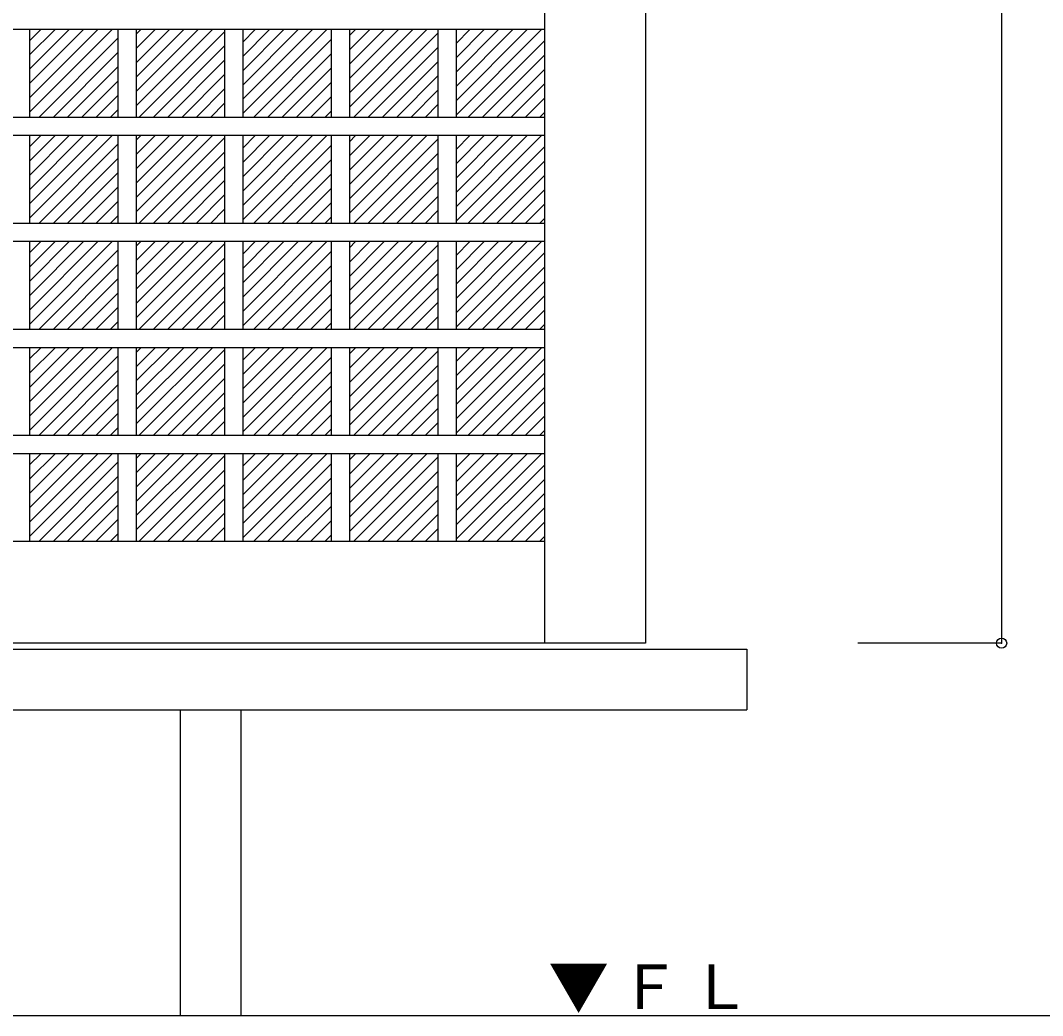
# Model space of a CAD drawing. Units: millimetres at full size, sheet at 1:10; details may follow other scales. Extents: x -1947 to 1953, y -1436 to 1392.
# Drawn here: x -75 to 430, y -818 to -326 of the extents above; entities that cross this region are included whole.
import ezdxf

# ---------------------------------------------------------------- set-up
doc = ezdxf.new("R2010")
doc.units = ezdxf.units.MM
doc.header["$LTSCALE"] = 10
doc.header["$PDMODE"] = 32
doc.header["$PDSIZE"] = 5
doc.layers.add('4-4', color=3, linetype='Continuous')
doc.styles.add('ＭＳ ゴシック', font='')
doc.styles.get('ＭＳ ゴシック').set_extended_font_data('MS Gothic')

msp = doc.modelspace()

# ---------------------------------------------------------------- linework, layer by layer
at = {"layer": '4-4', "color": 7}
for p, q in [((183.67, 86.01), (183.67, -633.99)), ((233.67, 86.01), (233.67, -633.99)), ((183.67, -583.79), (-492.33, -583.79)), ((233.67, -633.99), (-1268.33, -633.99)), ((409.6, -633.99), (338.5, -633.99)), ((-1318.33, -636.99), (283.67, -636.99)), ((283.67, -636.99), (283.67, -666.99)), ((-1318.33, -666.99), (283.67, -666.99)), ((3.67, -666.99), (3.67, -817.99)), ((33.67, -666.99), (33.67, -817.99)), ((-1625.6, -817.99), (1321.11, -817.99))]:
    msp.add_line(p, q, dxfattribs=at)
at = {"layer": '4-4', "color": 4}
msp.add_line((409.6, 86.01), (409.6, -633.99), dxfattribs=at)
at = {"layer": '4-4'}
for p, q in [((183.67, -330.79), (-492.33, -330.79)), ((-70.81, -371.65), (-29.95, -330.79)), ((-70.81, -364.58), (-37.02, -330.79)), ((-70.81, -357.51), (-44.09, -330.79)), ((-70.81, -350.43), (-51.16, -330.79)), ((-70.81, -343.36), (-58.23, -330.79)), ((-70.81, -336.29), (-65.3, -330.79)), ((-70.81, -330.79), (-70.81, -374.19)), ((-27.12, -330.79), (-27.12, -374.19)), ((-18.12, -368.45), (19.55, -330.79)), ((-18.12, -361.38), (12.48, -330.79)), ((-18.12, -354.31), (5.41, -330.79)), ((-18.12, -347.24), (-1.66, -330.79)), ((-18.12, -340.17), (-8.74, -330.79)), ((-18.12, -333.1), (-15.81, -330.79)), ((-18.12, -330.79), (-18.12, -374.19)), ((-16.78, -374.19), (25.57, -331.84)), ((25.57, -330.79), (25.57, -374.19)), ((34.57, -372.33), (76.12, -330.79)), ((34.57, -365.26), (69.05, -330.79)), ((34.57, -358.19), (61.97, -330.79)), ((34.57, -351.12), (54.9, -330.79)), ((34.57, -344.05), (47.83, -330.79)), ((34.57, -336.98), (40.76, -330.79)), ((34.57, -330.79), (34.57, -374.19)), ((78.26, -330.79), (78.26, -374.19)), ((87.26, -369.14), (125.61, -330.79)), ((87.26, -362.07), (118.54, -330.79)), ((87.26, -355), (111.47, -330.79)), ((87.26, -347.93), (104.4, -330.79)), ((87.26, -340.86), (97.33, -330.79)), ((87.26, -333.79), (90.26, -330.79)), ((87.26, -330.79), (87.26, -374.19)), ((89.29, -374.19), (130.95, -332.52)), ((130.95, -330.79), (130.95, -374.19)), ((139.95, -373.02), (182.18, -330.79)), ((139.95, -365.95), (175.11, -330.79)), ((139.95, -358.88), (168.04, -330.79)), ((139.95, -351.81), (160.97, -330.79)), ((139.95, -344.74), (153.9, -330.79)), ((139.95, -337.66), (146.83, -330.79)), ((139.95, -330.79), (139.95, -374.19)), ((-66.28, -374.19), (-27.12, -335.03)), ((39.79, -374.19), (78.26, -335.71)), ((145.85, -374.19), (183.67, -336.37)), ((-59.21, -374.19), (-27.12, -342.1)), ((-9.71, -374.19), (25.57, -338.91)), ((46.86, -374.19), (78.26, -342.79)), ((96.36, -374.19), (130.95, -339.59)), ((152.93, -374.19), (183.67, -343.44)), ((-2.64, -374.19), (25.57, -345.98)), ((103.43, -374.19), (130.95, -346.66)), ((-52.14, -374.19), (-27.12, -349.17)), ((4.43, -374.19), (25.57, -353.05)), ((53.93, -374.19), (78.26, -349.86)), ((160, -374.19), (183.67, -350.51)), ((-45.06, -374.19), (-27.12, -356.24)), ((61, -374.19), (78.26, -356.93)), ((110.5, -374.19), (130.95, -353.74)), ((167.07, -374.19), (183.67, -357.58)), ((-37.99, -374.19), (-27.12, -363.31)), ((11.5, -374.19), (25.57, -360.12)), ((117.57, -374.19), (130.95, -360.81)), ((18.57, -374.19), (25.57, -367.19)), ((68.07, -374.19), (78.26, -364)), ((124.64, -374.19), (130.95, -367.88)), ((174.14, -374.19), (183.67, -364.65)), ((-30.92, -374.19), (-27.12, -370.38)), ((75.14, -374.19), (78.26, -371.07)), ((181.21, -374.19), (183.67, -371.73)), ((183.67, -374.19), (-492.33, -374.19)), ((183.67, -383.19), (-492.33, -383.19)), ((-70.81, -424.05), (-29.95, -383.19)), ((-70.81, -416.98), (-37.02, -383.19)), ((-70.81, -409.91), (-44.09, -383.19)), ((-70.81, -402.83), (-51.16, -383.19)), ((-70.81, -395.76), (-58.23, -383.19)), ((-70.81, -388.69), (-65.3, -383.19)), ((-70.81, -383.19), (-70.81, -426.59)), ((-27.12, -383.19), (-27.12, -426.59)), ((-18.12, -420.85), (19.55, -383.19)), ((-18.12, -413.78), (12.48, -383.19)), ((-18.12, -406.71), (5.41, -383.19)), ((-18.12, -399.64), (-1.66, -383.19)), ((-18.12, -392.57), (-8.74, -383.19)), ((-18.12, -385.5), (-15.81, -383.19)), ((-18.12, -383.19), (-18.12, -426.59)), ((25.57, -383.19), (25.57, -426.59)), ((34.57, -424.73), (76.12, -383.19)), ((34.57, -417.66), (69.05, -383.19)), ((34.57, -410.59), (61.97, -383.19)), ((34.57, -403.52), (54.9, -383.19)), ((34.57, -396.45), (47.83, -383.19)), ((34.57, -389.38), (40.76, -383.19)), ((34.57, -383.19), (34.57, -426.59)), ((78.26, -383.19), (78.26, -426.59)), ((87.26, -421.54), (125.61, -383.19)), ((87.26, -414.47), (118.54, -383.19)), ((87.26, -407.4), (111.47, -383.19)), ((87.26, -400.33), (104.4, -383.19)), ((87.26, -393.26), (97.33, -383.19)), ((87.26, -386.19), (90.26, -383.19)), ((87.26, -383.19), (87.26, -426.59)), ((130.95, -383.19), (130.95, -426.59)), ((139.95, -425.42), (182.18, -383.19)), ((139.95, -418.35), (175.11, -383.19)), ((139.95, -411.28), (168.04, -383.19)), ((139.95, -404.21), (160.97, -383.19)), ((139.95, -397.14), (153.9, -383.19)), ((139.95, -390.06), (146.83, -383.19)), ((139.95, -383.19), (139.95, -426.59)), ((-66.28, -426.59), (-27.12, -387.43)), ((-16.78, -426.59), (25.57, -384.24)), ((39.79, -426.59), (78.26, -388.11)), ((89.29, -426.59), (130.95, -384.92)), ((145.85, -426.59), (183.67, -388.77)), ((-9.71, -426.59), (25.57, -391.31)), ((96.36, -426.59), (130.95, -391.99)), ((-59.21, -426.59), (-27.12, -394.5)), ((-2.64, -426.59), (25.57, -398.38)), ((46.86, -426.59), (78.26, -395.19)), ((103.43, -426.59), (130.95, -399.06)), ((152.93, -426.59), (183.67, -395.84)), ((-52.14, -426.59), (-27.12, -401.57)), ((53.93, -426.59), (78.26, -402.26)), ((160, -426.59), (183.67, -402.91)), ((-45.06, -426.59), (-27.12, -408.64)), ((4.43, -426.59), (25.57, -405.45)), ((110.5, -426.59), (130.95, -406.14)), ((11.5, -426.59), (25.57, -412.52)), ((61, -426.59), (78.26, -409.33)), ((117.57, -426.59), (130.95, -413.21)), ((167.07, -426.59), (183.67, -409.98)), ((-37.99, -426.59), (-27.12, -415.71)), ((68.07, -426.59), (78.26, -416.4)), ((174.14, -426.59), (183.67, -417.05)), ((-30.92, -426.59), (-27.12, -422.78)), ((18.57, -426.59), (25.57, -419.59)), ((75.14, -426.59), (78.26, -423.47)), ((124.64, -426.59), (130.95, -420.28)), ((181.21, -426.59), (183.67, -424.13)), ((183.67, -426.59), (-492.33, -426.59)), ((183.67, -435.59), (-492.33, -435.59)), ((-70.81, -476.45), (-29.95, -435.59)), ((-70.81, -469.38), (-37.02, -435.59)), ((-70.81, -462.31), (-44.09, -435.59)), ((-70.81, -455.23), (-51.16, -435.59)), ((-70.81, -448.16), (-58.23, -435.59)), ((-70.81, -441.09), (-65.3, -435.59)), ((-70.81, -435.59), (-70.81, -478.99)), ((-27.12, -435.59), (-27.12, -478.99)), ((-18.12, -473.25), (19.55, -435.59)), ((-18.12, -466.18), (12.48, -435.59)), ((-18.12, -459.11), (5.41, -435.59)), ((-18.12, -452.04), (-1.66, -435.59)), ((-18.12, -444.97), (-8.74, -435.59)), ((-18.12, -437.9), (-15.81, -435.59)), ((-18.12, -435.59), (-18.12, -478.99)), ((-16.78, -478.99), (25.57, -436.64)), ((25.57, -435.59), (25.57, -478.99)), ((34.57, -477.13), (76.12, -435.59)), ((34.57, -470.06), (69.05, -435.59)), ((34.57, -462.99), (61.97, -435.59)), ((34.57, -455.92), (54.9, -435.59)), ((34.57, -448.85), (47.83, -435.59)), ((34.57, -441.78), (40.76, -435.59)), ((34.57, -435.59), (34.57, -478.99)), ((78.26, -435.59), (78.26, -478.99)), ((87.26, -473.94), (125.61, -435.59)), ((87.26, -466.87), (118.54, -435.59)), ((87.26, -459.8), (111.47, -435.59)), ((87.26, -452.73), (104.4, -435.59)), ((87.26, -445.66), (97.33, -435.59)), ((87.26, -438.59), (90.26, -435.59)), ((87.26, -435.59), (87.26, -478.99)), ((89.29, -478.99), (130.95, -437.32)), ((130.95, -435.59), (130.95, -478.99)), ((139.95, -477.82), (182.18, -435.59)), ((139.95, -470.75), (175.11, -435.59)), ((139.95, -463.68), (168.04, -435.59)), ((139.95, -456.61), (160.97, -435.59)), ((139.95, -449.54), (153.9, -435.59)), ((139.95, -442.46), (146.83, -435.59)), ((139.95, -435.59), (139.95, -478.99)), ((-66.28, -478.99), (-27.12, -439.83)), ((-9.71, -478.99), (25.57, -443.71)), ((39.79, -478.99), (78.26, -440.51)), ((96.36, -478.99), (130.95, -444.39)), ((145.85, -478.99), (183.67, -441.17)), ((-59.21, -478.99), (-27.12, -446.9)), ((46.86, -478.99), (78.26, -447.59)), ((152.93, -478.99), (183.67, -448.24)), ((-52.14, -478.99), (-27.12, -453.97)), ((-2.64, -478.99), (25.57, -450.78)), ((103.43, -478.99), (130.95, -451.46)), ((4.43, -478.99), (25.57, -457.85)), ((53.93, -478.99), (78.26, -454.66)), ((110.5, -478.99), (130.95, -458.54)), ((160, -478.99), (183.67, -455.31)), ((-45.06, -478.99), (-27.12, -461.04)), ((61, -478.99), (78.26, -461.73)), ((167.07, -478.99), (183.67, -462.38)), ((-37.99, -478.99), (-27.12, -468.11)), ((11.5, -478.99), (25.57, -464.92)), ((68.07, -478.99), (78.26, -468.8)), ((117.57, -478.99), (130.95, -465.61)), ((174.14, -478.99), (183.67, -469.45)), ((18.57, -478.99), (25.57, -471.99)), ((124.64, -478.99), (130.95, -472.68)), ((183.67, -478.99), (-492.33, -478.99)), ((-30.92, -478.99), (-27.12, -475.18)), ((75.14, -478.99), (78.26, -475.87)), ((181.21, -478.99), (183.67, -476.53)), ((183.67, -487.99), (-492.33, -487.99)), ((-70.81, -528.85), (-29.95, -487.99)), ((-70.81, -521.78), (-37.02, -487.99)), ((-70.81, -514.71), (-44.09, -487.99)), ((-70.81, -507.63), (-51.16, -487.99)), ((-70.81, -500.56), (-58.23, -487.99)), ((-70.81, -493.49), (-65.3, -487.99)), ((-70.81, -487.99), (-70.81, -531.39)), ((-27.12, -487.99), (-27.12, -531.39)), ((-18.12, -525.65), (19.55, -487.99)), ((-18.12, -518.58), (12.48, -487.99)), ((-18.12, -511.51), (5.41, -487.99)), ((-18.12, -504.44), (-1.66, -487.99)), ((-18.12, -497.37), (-8.74, -487.99)), ((-18.12, -490.3), (-15.81, -487.99)), ((-18.12, -487.99), (-18.12, -531.39)), ((-16.78, -531.39), (25.57, -489.04)), ((25.57, -487.99), (25.57, -531.39)), ((34.57, -529.53), (76.12, -487.99)), ((34.57, -522.46), (69.05, -487.99)), ((34.57, -515.39), (61.97, -487.99)), ((34.57, -508.32), (54.9, -487.99)), ((34.57, -501.25), (47.83, -487.99)), ((34.57, -494.18), (40.76, -487.99)), ((34.57, -487.99), (34.57, -531.39)), ((78.26, -487.99), (78.26, -531.39)), ((87.26, -526.34), (125.61, -487.99)), ((87.26, -519.27), (118.54, -487.99)), ((87.26, -512.2), (111.47, -487.99)), ((87.26, -505.13), (104.4, -487.99)), ((87.26, -498.06), (97.33, -487.99)), ((87.26, -490.99), (90.26, -487.99)), ((87.26, -487.99), (87.26, -531.39)), ((89.29, -531.39), (130.95, -489.72)), ((130.95, -487.99), (130.95, -531.39)), ((139.95, -530.22), (182.18, -487.99)), ((139.95, -523.15), (175.11, -487.99)), ((139.95, -516.08), (168.04, -487.99)), ((139.95, -509.01), (160.97, -487.99)), ((139.95, -501.94), (153.9, -487.99)), ((139.95, -494.86), (146.83, -487.99)), ((139.95, -487.99), (139.95, -531.39)), ((-66.28, -531.39), (-27.12, -492.23)), ((39.79, -531.39), (78.26, -492.91)), ((145.85, -531.39), (183.67, -493.57)), ((-59.21, -531.39), (-27.12, -499.3)), ((-9.71, -531.39), (25.57, -496.11)), ((46.86, -531.39), (78.26, -499.99)), ((96.36, -531.39), (130.95, -496.79)), ((-2.64, -531.39), (25.57, -503.18)), ((103.43, -531.39), (130.95, -503.86)), ((152.93, -531.39), (183.67, -500.64)), ((-52.14, -531.39), (-27.12, -506.37)), ((53.93, -531.39), (78.26, -507.06)), ((160, -531.39), (183.67, -507.71)), ((-45.06, -531.39), (-27.12, -513.44)), ((4.43, -531.39), (25.57, -510.25)), ((61, -531.39), (78.26, -514.13)), ((110.5, -531.39), (130.95, -510.94)), ((167.07, -531.39), (183.67, -514.78)), ((11.5, -531.39), (25.57, -517.32)), ((117.57, -531.39), (130.95, -518.01)), ((-37.99, -531.39), (-27.12, -520.51)), ((18.57, -531.39), (25.57, -524.39)), ((68.07, -531.39), (78.26, -521.2)), ((124.64, -531.39), (130.95, -525.08)), ((174.14, -531.39), (183.67, -521.85)), ((-30.92, -531.39), (-27.12, -527.58)), ((75.14, -531.39), (78.26, -528.27)), ((181.21, -531.39), (183.67, -528.93)), ((183.67, -531.39), (-492.33, -531.39)), ((183.67, -540.39), (-492.33, -540.39)), ((-70.81, -581.25), (-29.95, -540.39)), ((-70.81, -574.18), (-37.02, -540.39)), ((-70.81, -567.11), (-44.09, -540.39)), ((-70.81, -560.03), (-51.16, -540.39)), ((-70.81, -552.96), (-58.23, -540.39)), ((-70.81, -545.89), (-65.3, -540.39)), ((-70.81, -540.39), (-70.81, -583.79)), ((-27.12, -540.39), (-27.12, -583.79)), ((-18.12, -578.05), (19.55, -540.39)), ((-18.12, -570.98), (12.48, -540.39)), ((-18.12, -563.91), (5.41, -540.39)), ((-18.12, -556.84), (-1.66, -540.39)), ((-18.12, -549.77), (-8.74, -540.39)), ((-18.12, -542.7), (-15.81, -540.39)), ((-18.12, -540.39), (-18.12, -583.79)), ((25.57, -540.39), (25.57, -583.79)), ((34.57, -581.93), (76.12, -540.39)), ((34.57, -574.86), (69.05, -540.39)), ((34.57, -567.79), (61.97, -540.39)), ((34.57, -560.72), (54.9, -540.39)), ((34.57, -553.65), (47.83, -540.39)), ((34.57, -546.58), (40.76, -540.39)), ((34.57, -540.39), (34.57, -583.79)), ((78.26, -540.39), (78.26, -583.79)), ((87.26, -578.74), (125.61, -540.39)), ((87.26, -571.67), (118.54, -540.39)), ((87.26, -564.6), (111.47, -540.39)), ((87.26, -557.53), (104.4, -540.39)), ((87.26, -550.46), (97.33, -540.39)), ((87.26, -543.39), (90.26, -540.39)), ((87.26, -540.39), (87.26, -583.79)), ((130.95, -540.39), (130.95, -583.79)), ((139.95, -582.62), (182.18, -540.39)), ((139.95, -575.55), (175.11, -540.39)), ((139.95, -568.48), (168.04, -540.39)), ((139.95, -561.41), (160.97, -540.39)), ((139.95, -554.34), (153.9, -540.39)), ((139.95, -547.26), (146.83, -540.39)), ((139.95, -540.39), (139.95, -583.79)), ((-66.28, -583.79), (-27.12, -544.63)), ((-16.78, -583.79), (25.57, -541.44)), ((39.79, -583.79), (78.26, -545.31)), ((89.29, -583.79), (130.95, -542.12)), ((-9.71, -583.79), (25.57, -548.51)), ((96.36, -583.79), (130.95, -549.19)), ((145.85, -583.79), (183.67, -545.97)), ((-59.21, -583.79), (-27.12, -551.7)), ((-2.64, -583.79), (25.57, -555.58)), ((46.86, -583.79), (78.26, -552.39)), ((152.93, -583.79), (183.67, -553.04)), ((-52.14, -583.79), (-27.12, -558.77)), ((53.93, -583.79), (78.26, -559.46)), ((103.43, -583.79), (130.95, -556.26)), ((160, -583.79), (183.67, -560.11)), ((4.43, -583.79), (25.57, -562.65)), ((110.5, -583.79), (130.95, -563.34)), ((-45.06, -583.79), (-27.12, -565.84)), ((11.5, -583.79), (25.57, -569.72)), ((61, -583.79), (78.26, -566.53)), ((117.57, -583.79), (130.95, -570.41)), ((167.07, -583.79), (183.67, -567.18)), ((-37.99, -583.79), (-27.12, -572.91)), ((68.07, -583.79), (78.26, -573.6)), ((174.14, -583.79), (183.67, -574.25)), ((-30.92, -583.79), (-27.12, -579.98)), ((18.57, -583.79), (25.57, -576.79)), ((75.14, -583.79), (78.26, -580.67)), ((124.64, -583.79), (130.95, -577.48)), ((181.21, -583.79), (183.67, -581.33))]:
    msp.add_line(p, q, dxfattribs=at)
at = {"layer": '4-4', "color": 4}
msp.add_point((409.6, -633.99), dxfattribs=at)

# ---------------------------------------------------------------- texts
at = {"layer": '4-4', "color": 7, "insert": (185.55, -816.74), "char_height": 21.99, "attachment_point": 7, "style": 'ＭＳ ゴシック'}
msp.add_mtext('\\T1.17;▼ＦＬ', dxfattribs=at)

doc.saveas('drawing.dxf')
